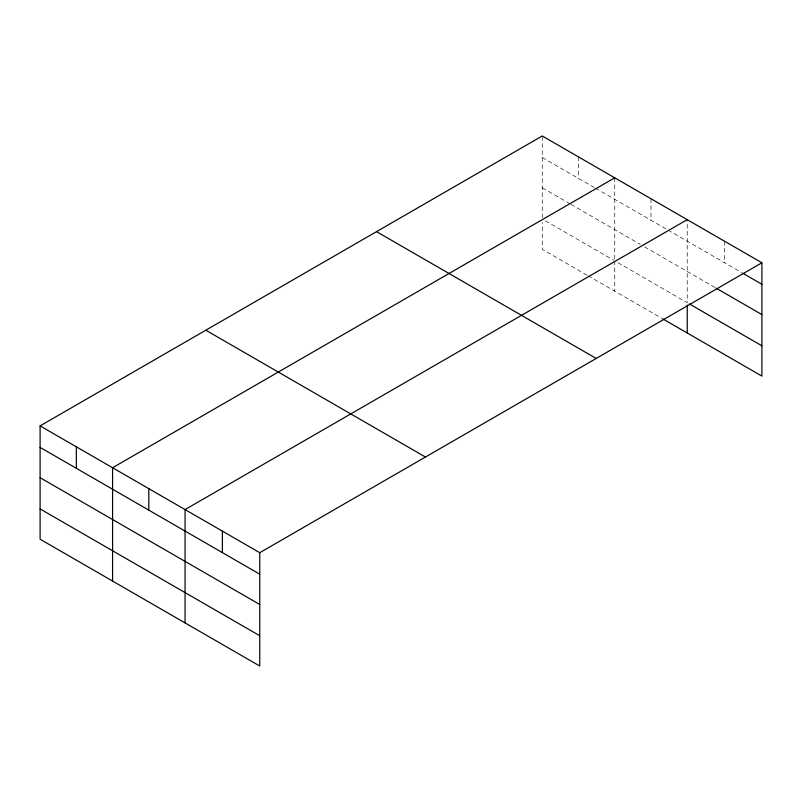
<?xml version="1.0" encoding="UTF-8"?>
<svg xmlns="http://www.w3.org/2000/svg" width="802" height="802" viewBox="0 0 802 802"><rect width="100%" height="100%" fill="white"/><g stroke="black" fill="none" stroke-linecap="round" stroke-linejoin="round"><path stroke-width="0.6" stroke-dasharray="4.01 3.01" d="M542.252 217.743L542.252 135.969M542.252 157.473L594.482 187.618M595.555 188.239L666.973 229.472M668.036 230.084L741.629 272.58M542.252 187.768L569.971 203.768M571.034 204.39L640.317 244.389M644.587 246.856L714.963 287.477M545.45 220.841L613.67 260.229M617.931 262.685L687.224 302.685L687.224 219.668M587.024 275.146L542.252 249.302L542.252 222.635M588.087 275.758L661.64 318.224M724.557 241.222L724.557 262.725M650.983 198.746L650.983 220.239M614.743 177.823L614.743 259.597M614.743 260.84L614.743 291.146M578.493 156.901L578.493 178.395"/><path stroke-width="1.2" d="M662.703 318.835L761.9 376.108L761.9 262.785L542.252 135.969L40.1 425.892L40.1 539.215L259.748 666.031L259.748 552.698L40.1 425.892M614.743 177.823L112.581 467.736L112.581 581.059M687.224 219.668L185.061 509.581L185.061 622.913M259.748 552.698L761.9 262.785M742.692 273.191L761.9 284.279M716.026 288.098L761.9 314.584M689.359 303.918L761.9 345.802M376.549 231.648L596.187 358.454M205.813 330.213L425.451 457.03M40.1 447.386L259.748 574.192M40.1 477.691L259.748 604.497M40.1 508.909L259.748 635.725M687.224 305.111L687.224 332.99M222.405 531.145L222.405 552.638M148.821 488.659L148.821 510.152M76.34 446.814L76.34 468.308"/></g></svg>
